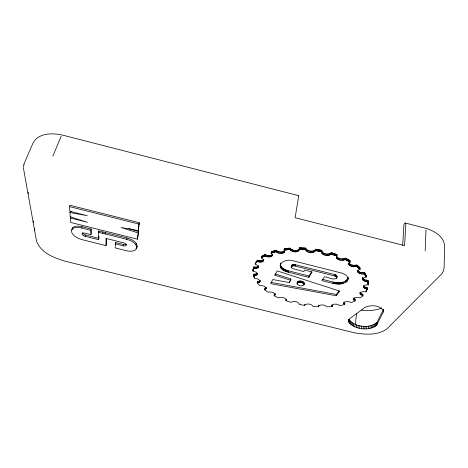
<?xml version="1.0" encoding="UTF-8"?>
<svg xmlns="http://www.w3.org/2000/svg" width="468" height="468" viewBox="0 0 468 468"><rect width="100%" height="100%" fill="white"/><g stroke="black" fill="none" stroke-linecap="round" stroke-linejoin="round"><path stroke-width="0.7" d="M82.421 232.69A3.2 1.48 18.9 0 0 85.562 235.012L98.994 238.37L98.561 239.639L85.112 236.281A3.206 1.474 18.9 0 1 81.964 233.953A3.206 1.474 18.9 0 1 84.948 233.152L90.88 234.632L91.33 233.362L91.184 229.022L82.122 226.752A10.705 4.949 19 0 0 72.756 227.705L72.283 228.975A14.104 6.499 18.9 0 0 72.71 234.175A10.682 4.902 19 0 0 82.327 239.715L105.967 245.618L106.014 238.423L123.376 242.763A3.165 1.486 17.2 0 1 126.348 245.039A3.165 1.486 17.2 0 1 123.219 245.799L115.333 243.834L115.748 242.564L123.628 244.524A3.159 1.486 17.2 0 0 126.623 244.138M106.429 238.586L106.388 244.354L105.967 245.618M363.297 287.065L363.425 285.702L364.408 286.802L367.456 287.849L367.333 289.212L364.279 288.165L363.244 286.492L364.818 285.123L368.146 284.825L367.871 281.818C365.502 281.847 361.483 280.718 362.583 277.547L362.519 279.525M368.269 283.45L367.994 280.437L364.549 279.753L362.653 278.144M115.333 243.834L115.204 247.923L125.968 250.608A10.524 4.932 17.1 0 0 135.521 249.859A13.923 6.529 17.2 0 0 135.954 244.899L136.352 243.612A10.542 4.978 17.1 0 0 127.074 238.007L98.9 230.952L98.456 232.239L98.561 239.639M115.701 243.927L115.748 242.564M425.166 250.86L426.015 229.765M257.353 274.353L257.605 273.043L256.628 273.879L253.726 274.195L253.469 275.5L256.382 275.19L257.435 273.815L256.031 272.13L252.936 271.089L253.346 268.252L256.61 268.375L258.476 267.251L257.891 265.502L255.154 264.098L255.417 262.77L257.377 260.196C259.383 260.828 262.267 261.36 263.759 259.488L263.507 260.834C262.016 262.7 259.126 262.168 257.119 261.536L255.154 264.098M253.194 269.773L253.603 266.93L256.862 267.047L258.728 265.923M402.685 245.25L403.954 224.388L404.627 223.517A3.428 1.024 -74.1 0 1 405.815 224.581L404.574 245.612L295.115 217.714L298.508 197.069A3.451 0.456 -75.1 0 0 298.291 195.799M383.292 311.998L383.485 309.377L377.12 322.107C370.036 329.057 354.51 327.343 348.9 319.205L348.642 321.727C354.294 329.835 369.784 331.566 376.921 324.657L383.292 311.998L383.544 310.132M383.45 311.448L383.544 309.559M375.839 326.067L376.038 323.528M376.483 325.389L376.687 322.838M376.699 325.02L376.904 322.475M376.921 324.657L377.12 322.107M373.95 327.237L374.154 324.704M374.985 326.687L375.19 324.149M372.744 327.711L372.949 325.184M369.895 328.396L370.112 325.874M371.381 328.097L371.592 325.576M368.304 328.6L368.521 326.079M366.631 328.706L366.853 326.19M367.965 282.321L368.088 280.946M368.035 282.83L368.123 281.198M368.088 283.333L368.187 281.701M368.14 284.082L368.234 282.204M368.146 284.825L368.269 282.953M364.9 328.711L365.128 326.202M70.873 216.731L70.387 218.024L70.762 222.475L137.481 239.189L138.452 231.631L128.952 228.571M138.042 232.941L121.06 227.483L138.259 230.595L139.259 222.721L69.919 205.271L69.416 206.587L69.814 211.302L87.177 215.66L69.919 212.554L70.416 211.249L71.85 211.507M138.452 231.631L137.481 239.189M139.259 222.721L138.259 230.595M366.66 281.73L366.783 280.35M366.181 288.978L366.304 287.615M360.103 293.846L360.231 292.5L361.185 293.565L363.045 294.36L362.916 295.706L360.448 294.395L360.05 293.296C361.138 291.248 364.086 291.605 366.023 291.915L366.146 290.564M366.157 291.699L366.409 290.119M363.145 328.624L363.373 326.114M366.286 291.476L366.877 289.224M366.643 290.809L367.456 287.849M367.064 289.903L367.368 288.083M367.918 282.069L367.994 280.437M363.654 287.633L363.776 286.27M364.42 281.133L364.549 279.753M364.981 275.044L365.11 273.651L364.396 272.616C362.074 272.803 359.085 272.522 357.733 270.358L357.599 271.75C358.95 273.915 361.94 274.195 364.268 274.014L366.192 277.114L364.034 277.489L362.454 278.928M365.151 275.307L365.11 273.651M365.315 275.564L365.28 273.909M364.279 288.165L364.408 286.802M365.473 275.822L365.444 274.172M365.625 276.079L365.602 274.429M365.777 276.342L365.754 274.687M365.485 281.496L365.613 280.116M365.917 276.6L365.906 274.95M366.058 276.857L366.046 275.207M361.384 328.437L361.612 325.933M365.139 288.621L365.268 287.258M366.192 277.114L366.187 275.465M357.956 327.787L358.195 325.283M361.056 294.91L361.185 293.565M363.08 274.09L363.215 272.692M362.887 280.116L363.022 278.735M361.899 295.355L362.027 294.009M363.537 280.66L363.665 279.285M364.268 274.014L364.396 272.616M364.455 274.271L364.584 272.873M353.369 299.45L353.504 298.122L355.265 299.596L355.136 300.918L353.709 299.982L353.317 298.917C354.68 296.689 358.067 297.309 360.202 297.94L362.501 296.092L362.624 294.752M359.646 328.156L359.88 325.652M364.636 274.529L364.765 273.136M364.812 274.786L364.941 273.394M356.341 327.337L356.581 324.833M360.05 293.296L360.179 291.944M361.852 274.002L361.986 272.61M360.448 294.395L360.576 293.05M359.822 269.1L359.962 267.696L356.721 264.982C354.077 265.643 350.514 265.379 348.859 262.94L348.707 264.344C350.368 266.783 353.931 267.047 356.575 266.391L360.091 269.346L358.277 270.036L357.745 270.551L357.599 271.75M359.564 273.406L359.705 272.013M360.091 269.346L359.962 267.696M354.826 326.81L355.072 324.306M355.417 324.476L356.47 313.671M360.652 273.774L360.787 272.382M358.114 267.608L358.254 266.204M358.406 267.854L358.546 266.45M357.985 272.358L358.125 270.966M358.699 268.1L358.839 266.696M358.985 268.351L359.126 266.947M353.428 326.214L353.679 323.704M358.658 272.92L358.792 271.528M359.272 268.597L359.406 267.193M359.547 268.848L359.687 267.444M356.575 266.391L356.721 264.982M356.891 266.631L357.037 265.227M351.088 324.845L351.339 322.335M353.709 299.982L353.843 298.654M357.201 266.877L357.347 265.467M357.511 267.117L357.651 265.713M354.311 300.479L354.446 299.157M357.815 267.363L357.956 265.959M352.176 325.552L352.427 323.049M348.941 322.522L349.198 320.007M349.456 323.318L349.713 320.808M355.51 266.631L355.657 265.227M350.175 324.096L350.427 321.586M353.077 266.643L353.223 265.239M348.642 321.727L348.695 319.667M354.317 266.719L354.463 265.315M351.86 266.409L352.006 265.005M347.385 280.613C349.83 276.436 343.758 273.335 340.394 272.721L294.378 261.138C283.245 256.815 272.3 268.158 288.364 272.212L308.821 277.343L312.103 271.984L304.586 270.094L303.726 271.563L292.155 268.427L291.19 267.164L291.505 265.397L292.997 264.578L294.618 264.543L334.684 274.564C336.457 274.763 337.656 276.483 336.65 278.156C332.994 280.642 328.296 276.851 324.494 276.781L321.955 280.636L332.953 283.397C337.662 284.421 344.056 284.796 347.385 280.613L348.11 277.746M349.122 264.97L349.274 263.566M347.513 280.408L347.66 279.039M347.625 280.203L347.87 278.618M347.8 279.776L348.016 278.185M349.736 261.916L349.888 260.506L345.402 258.161C342.623 259.5 338.499 259.137 336.591 256.517L336.422 257.926C338.335 260.547 342.459 260.904 345.244 259.57L350.123 262.139L350.275 260.723L349.888 260.506M347.923 279.337L348.133 277.518M349.818 265.549L349.97 264.145M350.754 266.04L350.901 264.636M345.39 282.438L345.536 281.075L347.531 279.25M347.742 260.828L347.899 259.418M345.647 282.274L345.793 280.911M348.151 261.045L348.303 259.629M345.887 282.11L346.039 280.747M344.653 304.592L343.723 303.58L343.869 302.275L344.799 303.282L344.653 304.592L339.92 305.586C337.75 304.077 333.585 303.135 331.824 305.563L332.227 306.581L326.939 306.891C324.997 304.808 321.112 304.194 318.761 305.879L318.632 306.832L313.104 306.464C311.711 303.802 307.189 303.246 304.844 304.931L304.656 305.388L301.907 304.908L299.181 304.37L299.286 303.896C297.882 301.263 293.395 300.637 291.055 302.346L285.936 300.731L286.141 299.461M346.121 281.941L346.273 280.578M348.549 261.261L348.707 259.845M346.343 281.765L346.49 280.396M344.062 304.101L344.202 302.796M346.548 281.584L346.7 280.215M346.741 281.397L346.893 280.034M348.947 261.477L349.105 260.068M346.923 281.209L347.075 279.841M347.092 281.011L347.238 279.648M347.244 280.818L347.396 279.449M349.344 261.694L349.497 260.284M346.092 259.986L346.25 258.57M346.507 260.196L346.665 258.781M346.923 260.407L347.08 258.991M347.332 260.618L347.49 259.202M345.121 282.59L345.536 281.075M344.389 259.974L344.547 258.558M342.143 283.684L342.295 282.327L345.267 281.233M345.244 259.57L345.402 258.161M343.009 283.462L343.161 282.105M345.671 259.781L345.829 258.365M342.143 260.325L342.307 258.915M340.248 283.971L340.4 282.619L342.295 282.327M343.331 260.226L343.494 258.816M341.219 283.854L341.371 282.496M290.698 280.309L274.932 275.231L275.166 273.909L290.909 278.981L290.698 280.309L289.411 282.596L272.745 279.536L270.644 283.672L336.264 295.753L336.422 294.43L338.984 290.926M340.897 260.255L341.061 258.845M338.2 284.064L338.358 282.713L340.4 282.619M339.236 284.041L339.394 282.69M336.802 277.758L336.603 275.541M338.54 259.652L338.709 258.242M336.65 278.156L336.89 275.968M336.088 283.947L336.246 282.596L338.358 282.713M339.669 260.027L339.832 258.617M337.147 284.029L337.305 282.678M336.866 258.57L337.036 257.16M333.976 283.626L334.14 282.274L322.13 279.291M336.439 276.91L335.293 276.184L335.457 274.815M331.888 306.072L332.04 304.779L332.227 306.581M337.586 259.155L337.756 257.745M335.024 283.813L335.187 282.461L334.14 282.274M335.948 276.518L336.112 275.149M335.702 254.171L337.141 254.686L336.972 256.101L335.533 255.586L335.702 254.171L331.274 252.738C328.671 255.025 322.996 254.434 321.703 250.994L321.855 250.357L315.485 249.204L315.058 251.234C312.484 253.867 304.703 252.691 305.703 248.116L299.362 247.853L299.263 249.912C297.554 253.217 291.845 252.076 289.803 249.526L290.031 248.134L284.251 248.76L284.017 250.146L284.462 250.795L284.45 252.059C282.239 254.34 278.197 253.463 275.88 251.725L271.089 253.153L271.341 251.784L276.126 250.351C278.437 252.088 282.479 252.966 284.679 250.678L284.842 250.064M336.012 255.756L336.182 254.34M332.953 283.397L333.117 282.046M336.492 255.926L336.662 254.51M335.293 276.184L334.521 275.933L334.684 274.564M280.484 263.812C280.192 268.018 285.258 269.954 288.58 270.873L309.015 275.997L311.565 271.82M335.533 255.586L333.579 254.931L333.754 253.516M334.07 255.089L334.246 253.679M334.561 255.253L334.731 253.837M335.047 255.417L335.217 254.007M333.579 254.931L332.099 254.457L332.274 253.042M332.596 254.615L332.771 253.2M333.087 254.767L333.263 253.358M321.703 250.994C320.697 255.464 327.635 256.365 330.531 254.686L330.706 253.27M330.531 254.686L331.098 254.153L331.274 252.738M332.099 254.457L331.601 254.305L331.777 252.89M328.659 255.358L328.84 253.954M329.7 255.095L329.881 253.685M326.237 255.405L326.424 253.995M327.483 255.464L327.664 254.06M325.008 255.177L325.19 253.773M318.556 306.335L318.726 305.054M318.632 306.832L318.802 305.557L318.345 305.534M322.897 254.305L323.084 252.901M323.868 254.808L324.055 253.399M321.51 252.404L321.668 251.766L321.136 251.661L321.329 250.245M321.668 251.766L321.855 250.357M321.674 253.065L321.867 251.655M322.148 253.714L322.335 252.305M321.136 251.661L319.55 251.345L319.743 249.935M320.083 251.451L320.276 250.035M320.609 251.55L320.802 250.14M319.55 251.345L317.421 250.959L317.62 249.549M317.959 251.053L318.152 249.643M318.492 251.146L318.685 249.736M319.018 251.246L319.211 249.836M317.421 250.959L315.824 250.696L316.023 249.286M316.356 250.784L316.555 249.374M316.889 250.871L317.088 249.462M313.724 252.188L313.923 250.784L315.251 249.824M314.519 251.772L314.718 250.362M315.058 251.234L315.485 249.204M311.548 252.574L311.752 251.17L313.923 250.784M304.656 305.388L304.838 304.118M308.821 277.343L309.015 275.997M312.712 252.463L312.911 251.059M310.319 252.521L310.518 251.117L311.752 251.17M260.003 281.637L260.249 280.344L259.295 281.151L257.511 281.49L257.265 282.783L259.652 282.093L260.085 281.122C259.266 279.01 256.563 278.548 254.557 278.407L253.469 275.5M307.944 251.93L308.149 250.526L306.394 249.438L305.703 248.116M304.001 284.497L303.545 283.602L303.738 282.274C302.03 280.981 299.087 280.35 297.379 281.917C295.677 285.568 301.831 286.872 303.878 284.913L304.194 283.169L303.738 282.274M303.884 284.047L304.083 282.725M303.878 284.913L304.194 283.169M309.091 252.299L309.295 250.895L308.149 250.526M303.545 283.602L302.269 282.836L302.468 281.508M306.955 251.433L307.166 250.029M302.995 283.187L303.188 281.859M297.057 283.655L298.069 282.59L299.631 282.344L299.83 281.022M299.146 249.251L304.955 249.485L305.171 248.081M299.631 282.344L300.532 282.397L300.731 281.069M305.686 250.187L305.896 248.783M302.269 282.836L301.433 282.561L301.632 281.239M306.189 250.836L306.394 249.438M302.831 249.368L303.048 247.964M298.069 282.59L298.268 281.268M303.363 249.391L303.574 247.987M298.789 282.415L298.988 281.087M303.896 249.421L304.106 248.017M304.422 249.45L304.639 248.046M266.07 288.651L266.298 287.37L264.555 288.376L264.321 289.657L265.719 289.089L266.146 288.148C265.116 285.819 261.969 285.439 259.699 285.574L257.265 282.783M301.246 249.304L301.462 247.9M301.772 249.321L301.989 247.917M302.305 249.345L302.515 247.941M297.174 283.234L297.379 281.917M297.18 284.099L297.262 282.333M297.519 282.871L297.718 281.549M299.064 250.532L299.28 249.134C296.823 251.503 292.12 250.655 290.031 248.134M299.666 249.263L299.889 247.859M300.193 249.274L300.409 247.87M300.719 249.286L300.936 247.882M296.823 251.766L297.04 250.374M334.521 275.933L295.249 266.058L295.46 264.701M297.806 251.486L298.022 250.093M298.566 251.07L298.783 249.672M291.19 267.164L291.605 266.397L292.781 265.935L292.997 264.578M295.688 251.878L295.911 250.491M292.781 265.935L293.565 265.859L293.781 264.502M293.565 265.859L294.407 265.906L294.618 264.543M293.255 251.614L293.477 250.222M291.289 266.754L291.505 265.397M291.605 266.397L291.821 265.04M285.936 300.731L286.498 299.046M289.411 282.596L289.622 281.28M292.114 266.116L292.33 264.759M294.471 251.831L294.694 250.439M288.364 272.212L288.58 270.873M292.114 251.252L292.336 249.859M286.387 271.61L286.609 270.27M290.33 250.169L290.558 248.783M287.358 271.931L287.58 270.592M291.114 250.76L291.342 249.368M284.017 250.146L287.843 249.696L288.072 248.303M284.591 270.843L284.813 269.504M287.843 249.696L288.329 249.649L288.557 248.256M288.329 249.649L288.82 249.608L289.048 248.215M285.462 271.247L285.685 269.907M288.82 249.608L289.312 249.567L289.54 248.175M286.293 300.316L286.387 299.836C285.041 297.25 281.069 296.817 278.571 297.87L274.09 295.747L275.114 294.501C273.903 292.014 270.346 291.652 267.901 292.184L264.321 289.657M285.913 249.9L286.141 248.514M283.035 269.942L283.257 268.603M286.393 249.848L286.621 248.455M286.872 249.795L287.1 248.403M283.778 270.41L284 269.065M287.358 249.742L287.586 248.356M281.28 268.41L281.508 267.064M283.988 252.585L284.222 251.205M284.486 250.082L284.719 248.695M284.45 252.059L284.679 250.678M281.777 268.936L282.005 267.597M284.959 250.017L285.193 248.631M285.433 249.959L285.667 248.572M282.368 269.451L282.59 268.106M274.681 295.413L275.248 293.711L275.032 294.986M280.215 265.842L280.578 263.367M282.309 253.276L282.549 251.901M280.227 266.076L280.461 264.724M280.507 264.285L280.736 262.928M280.303 266.538L280.49 264.958M280.361 266.772L280.595 265.426M280.572 267.322L280.8 265.976M283.257 253.001L283.491 251.626M280.876 267.866L281.104 266.52M280.016 253.352L280.256 251.971M281.209 253.399L281.443 252.018M274.09 295.747L274.306 294.471L274.903 294.138M278.817 253.141L279.051 251.766M276.676 252.305L276.921 250.93M277.676 252.784L277.916 251.41M274.64 252.053L274.886 250.678M275.049 251.942L275.295 250.567M275.465 251.837L275.71 250.456M275.88 251.725L276.126 250.351M271.896 256.131L272.569 254.247L272.323 255.616C270.457 257.728 266.994 256.973 264.748 255.867L261.284 257.956L262.957 259.02L263.507 260.834M272.633 252.644L272.885 251.275M273.031 252.521L273.277 251.152M273.429 252.404L273.675 251.029M273.827 252.287L274.072 250.912M274.23 252.17L274.476 250.795M270.293 256.809L270.539 255.446L272.142 254.767M271.475 253.024L271.721 251.655M265.122 289.429L265.356 288.148M271.2 256.54L271.446 255.177M271.855 252.895L272.107 251.527M265.719 289.089L265.953 287.808M272.247 252.767L272.493 251.398M268.053 256.879L268.299 255.522L270.539 255.446M269.217 256.926L269.463 255.569M266.871 256.68L267.123 255.323L265.005 254.504L261.536 256.604L261.284 257.956M264.133 256.195L264.385 254.838M264.438 256.031L264.695 254.674M259.652 282.093L259.898 280.794M264.748 255.867L265.005 254.504M265.748 256.335L265.999 254.978M262.098 257.412L262.349 256.06M257.453 283.017L257.511 281.49M262.373 257.23L262.63 255.879M261.571 261.998L261.823 260.653M262.659 257.055L262.911 255.703M262.946 256.879L263.197 255.528M258.237 282.678L258.482 281.391M263.238 256.71L263.49 255.352M262.449 261.735L262.7 260.389M263.531 256.534L263.788 255.183M263.829 256.365L264.087 255.007M259.056 282.444L259.295 281.151M263.11 261.337L263.361 259.992M348.561 320.931L349.66 318.72L364.952 307.423C370.603 304.686 380.051 304.955 383.444 310.875M256.996 274.821L257.242 273.511M259.389 262.068L259.641 260.729M260.524 262.109L260.781 260.77M261.548 257.774L261.805 256.417M261.823 257.593L262.074 256.236M256.61 268.375L256.862 267.047M255.551 275.436L255.797 274.125M258.231 261.875L258.482 260.53M257.464 268.117L257.716 266.795M256.382 275.19L256.628 273.879M258.096 267.737L258.354 266.409M254.487 268.439L254.738 267.117M253.539 275.74L253.726 274.195M253.615 275.985L253.791 274.435M253.691 276.225L253.943 274.921M255.598 268.48L255.85 267.158M257.119 261.536L257.377 260.196M254.13 277.436L254.381 276.138M254.557 275.541L254.808 274.23M252.983 270.375L253.603 266.93M252.936 271.089L253.217 269.293M272.323 255.616L272.288 254.381L271.089 253.153M23.798 164.338L32.988 143.132C38.429 132.801 52.363 132.853 62.308 135.041L298.461 195.618M136.714 247.636L137.106 246.361M135.954 244.899A10.559 4.967 17.1 0 0 126.664 239.3L127.074 238.007M123.219 245.799L123.628 244.524M105.089 233.901L105.528 232.614M102.603 233.275L103.042 231.993M90.88 234.632L90.733 230.303L91.184 229.022M85.112 236.281L85.562 235.012M72.283 228.975A10.717 4.937 19 0 1 81.654 228.033L82.122 226.752M367.333 289.212L367.158 289.674M336.808 276.787L336.96 276.389M52.913 155.984L61.173 136.211M23.628 165.666L24.213 164.338M274.932 275.231L277.144 270.878L339.686 291.096L336.264 295.753M290.265 280.133L290.909 278.981M336.644 255.241L337.141 254.686M336.972 256.101L336.474 256.651L336.422 257.926M362.916 295.706L362.501 296.092M350.123 262.139L348.818 263.104L348.707 264.344M354.96 299.742L355.265 299.596M355.136 300.918L351.269 302.568C349.04 301.538 345.261 300.713 343.664 303.065L343.723 303.58M344.799 303.282L344.027 303.469M331.947 305.323L332.379 305.288M289.312 249.567L289.803 249.526M304.955 249.485L305.493 249.52M335.187 282.461L336.246 282.596M315.286 250.614L315.824 250.696M267.123 255.323L268.299 255.522M309.295 250.895L310.518 251.117M294.407 265.906L295.249 266.058M270.873 282.368L336.422 294.43M300.532 282.397L301.433 282.561M81.654 228.033L90.733 230.303M98.456 232.239L126.664 239.3M69.416 206.587L138.85 224.055M70.387 218.024L87.452 222.306L70.282 216.807L69.919 212.554M405.282 223.02L425.307 228.156C433.713 230.63 443.886 236.053 444.6 245.875L444.103 267.86L443.442 270.832L441.985 273.599L387.036 328.776C377.658 335.696 364.812 334.661 353.943 332.695L65.421 261.267C54.23 257.985 40.511 252.825 36.463 240.78L23.423 167.983M331.098 254.153L331.601 254.305M274.306 294.471L274.669 294.659M291.851 266.678L291.406 265.812M28.103 192.289L28.361 193.717M33.234 220.896L33.491 222.323M34.644 228.764L34.901 230.192M299.362 247.853L299.479 248.514M23.593 165.994L23.611 167.257M98.9 230.952L98.918 232.303M98.97 236.346L98.988 237.697M381.73 307.967A24.055 10.975 6.2 0 1 361.302 310.108M136.352 243.612A13.911 6.546 17.2 0 1 136.387 248.099M136.241 248.262A13.911 6.546 17.2 0 1 135.913 248.584M71.984 230.081A14.093 6.517 18.9 0 1 72.756 227.705"/></g></svg>
